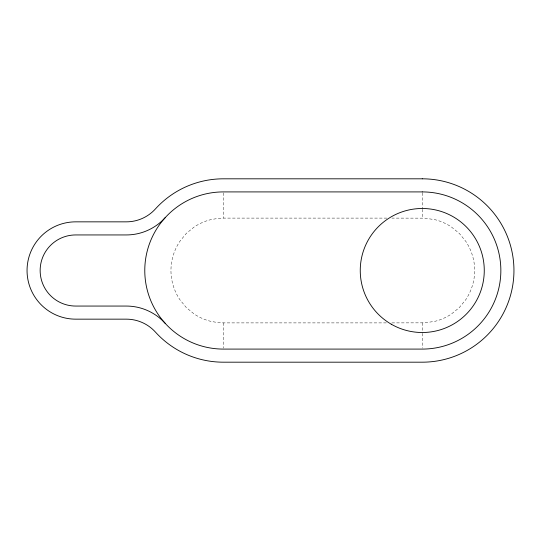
<?xml version="1.0" encoding="UTF-8"?>
<svg xmlns="http://www.w3.org/2000/svg" width="541" height="541" viewBox="0 0 541 541"><rect width="100%" height="100%" fill="white"/><g stroke="black" fill="none" stroke-linecap="round" stroke-linejoin="round"><path stroke-width="0.41" stroke-dasharray="2.71 2.03" d="M386.862 218.104L223.365 218.104L218.233 218.348L210.645 219.68A53.37 53.37 0 0 0 194.246 226.936L186.3 233.428L179.815 241.387A53.809 53.809 0 0 0 172.559 257.793C170.422 266.091 170.422 274.909 172.552 283.214A53.775 53.775 0 0 0 179.815 299.613L186.3 307.565L194.246 314.064A53.336 53.336 0 0 0 210.652 321.327L218.239 322.659L223.365 322.896L386.862 322.896M391.921 322.896L424.827 322.842L434.984 321.32A53.37 53.37 0 0 0 451.383 314.064L459.329 307.572L465.815 299.613A53.809 53.809 0 0 0 473.071 283.207C475.208 274.909 475.201 266.091 473.077 257.786A53.775 53.775 0 0 0 465.815 241.387L459.329 233.435L451.377 226.936A53.336 53.336 0 0 0 434.978 219.673L424.827 218.158L391.921 218.104M422.264 192.921L422.264 208.461M422.264 209.272L422.264 218.104M422.264 322.896L422.264 332.539M422.264 333.33L422.264 348.079M223.365 192.921L223.365 218.104M223.365 322.896L223.365 348.079"/><path stroke-width="0.81" d="M165.127 323.268A52.396 52.396 0 0 0 126.303 306.057L75.706 306.057A35.557 35.557 0 0 1 40.149 270.5A35.557 35.557 0 0 1 75.706 234.943L126.303 234.943A52.396 52.396 0 0 0 165.127 217.732M422.264 178.814L223.365 178.814A91.686 91.686 0 0 0 155.423 208.934A39.297 39.297 0 0 1 126.303 221.844L75.706 221.844A48.656 48.656 0 0 0 27.05 270.5A48.656 48.656 0 0 0 75.706 319.156L126.303 319.156A39.297 39.297 0 0 1 155.423 332.066A91.686 91.686 0 0 0 223.365 362.186L422.264 362.186A91.686 91.686 0 0 0 513.95 270.5A91.686 91.686 0 0 0 422.264 178.814M422.264 191.913L223.365 191.913A78.587 78.587 0 0 0 144.778 270.5A78.587 78.587 0 0 0 223.365 349.087L422.264 349.087A78.587 78.587 0 0 0 500.851 270.5A78.587 78.587 0 0 0 422.264 191.913M391.258 324.201A62.005 62.005 0 0 0 484.269 270.5A62.005 62.005 0 0 0 391.258 216.799A62.005 62.005 0 0 0 391.258 324.201"/></g></svg>
